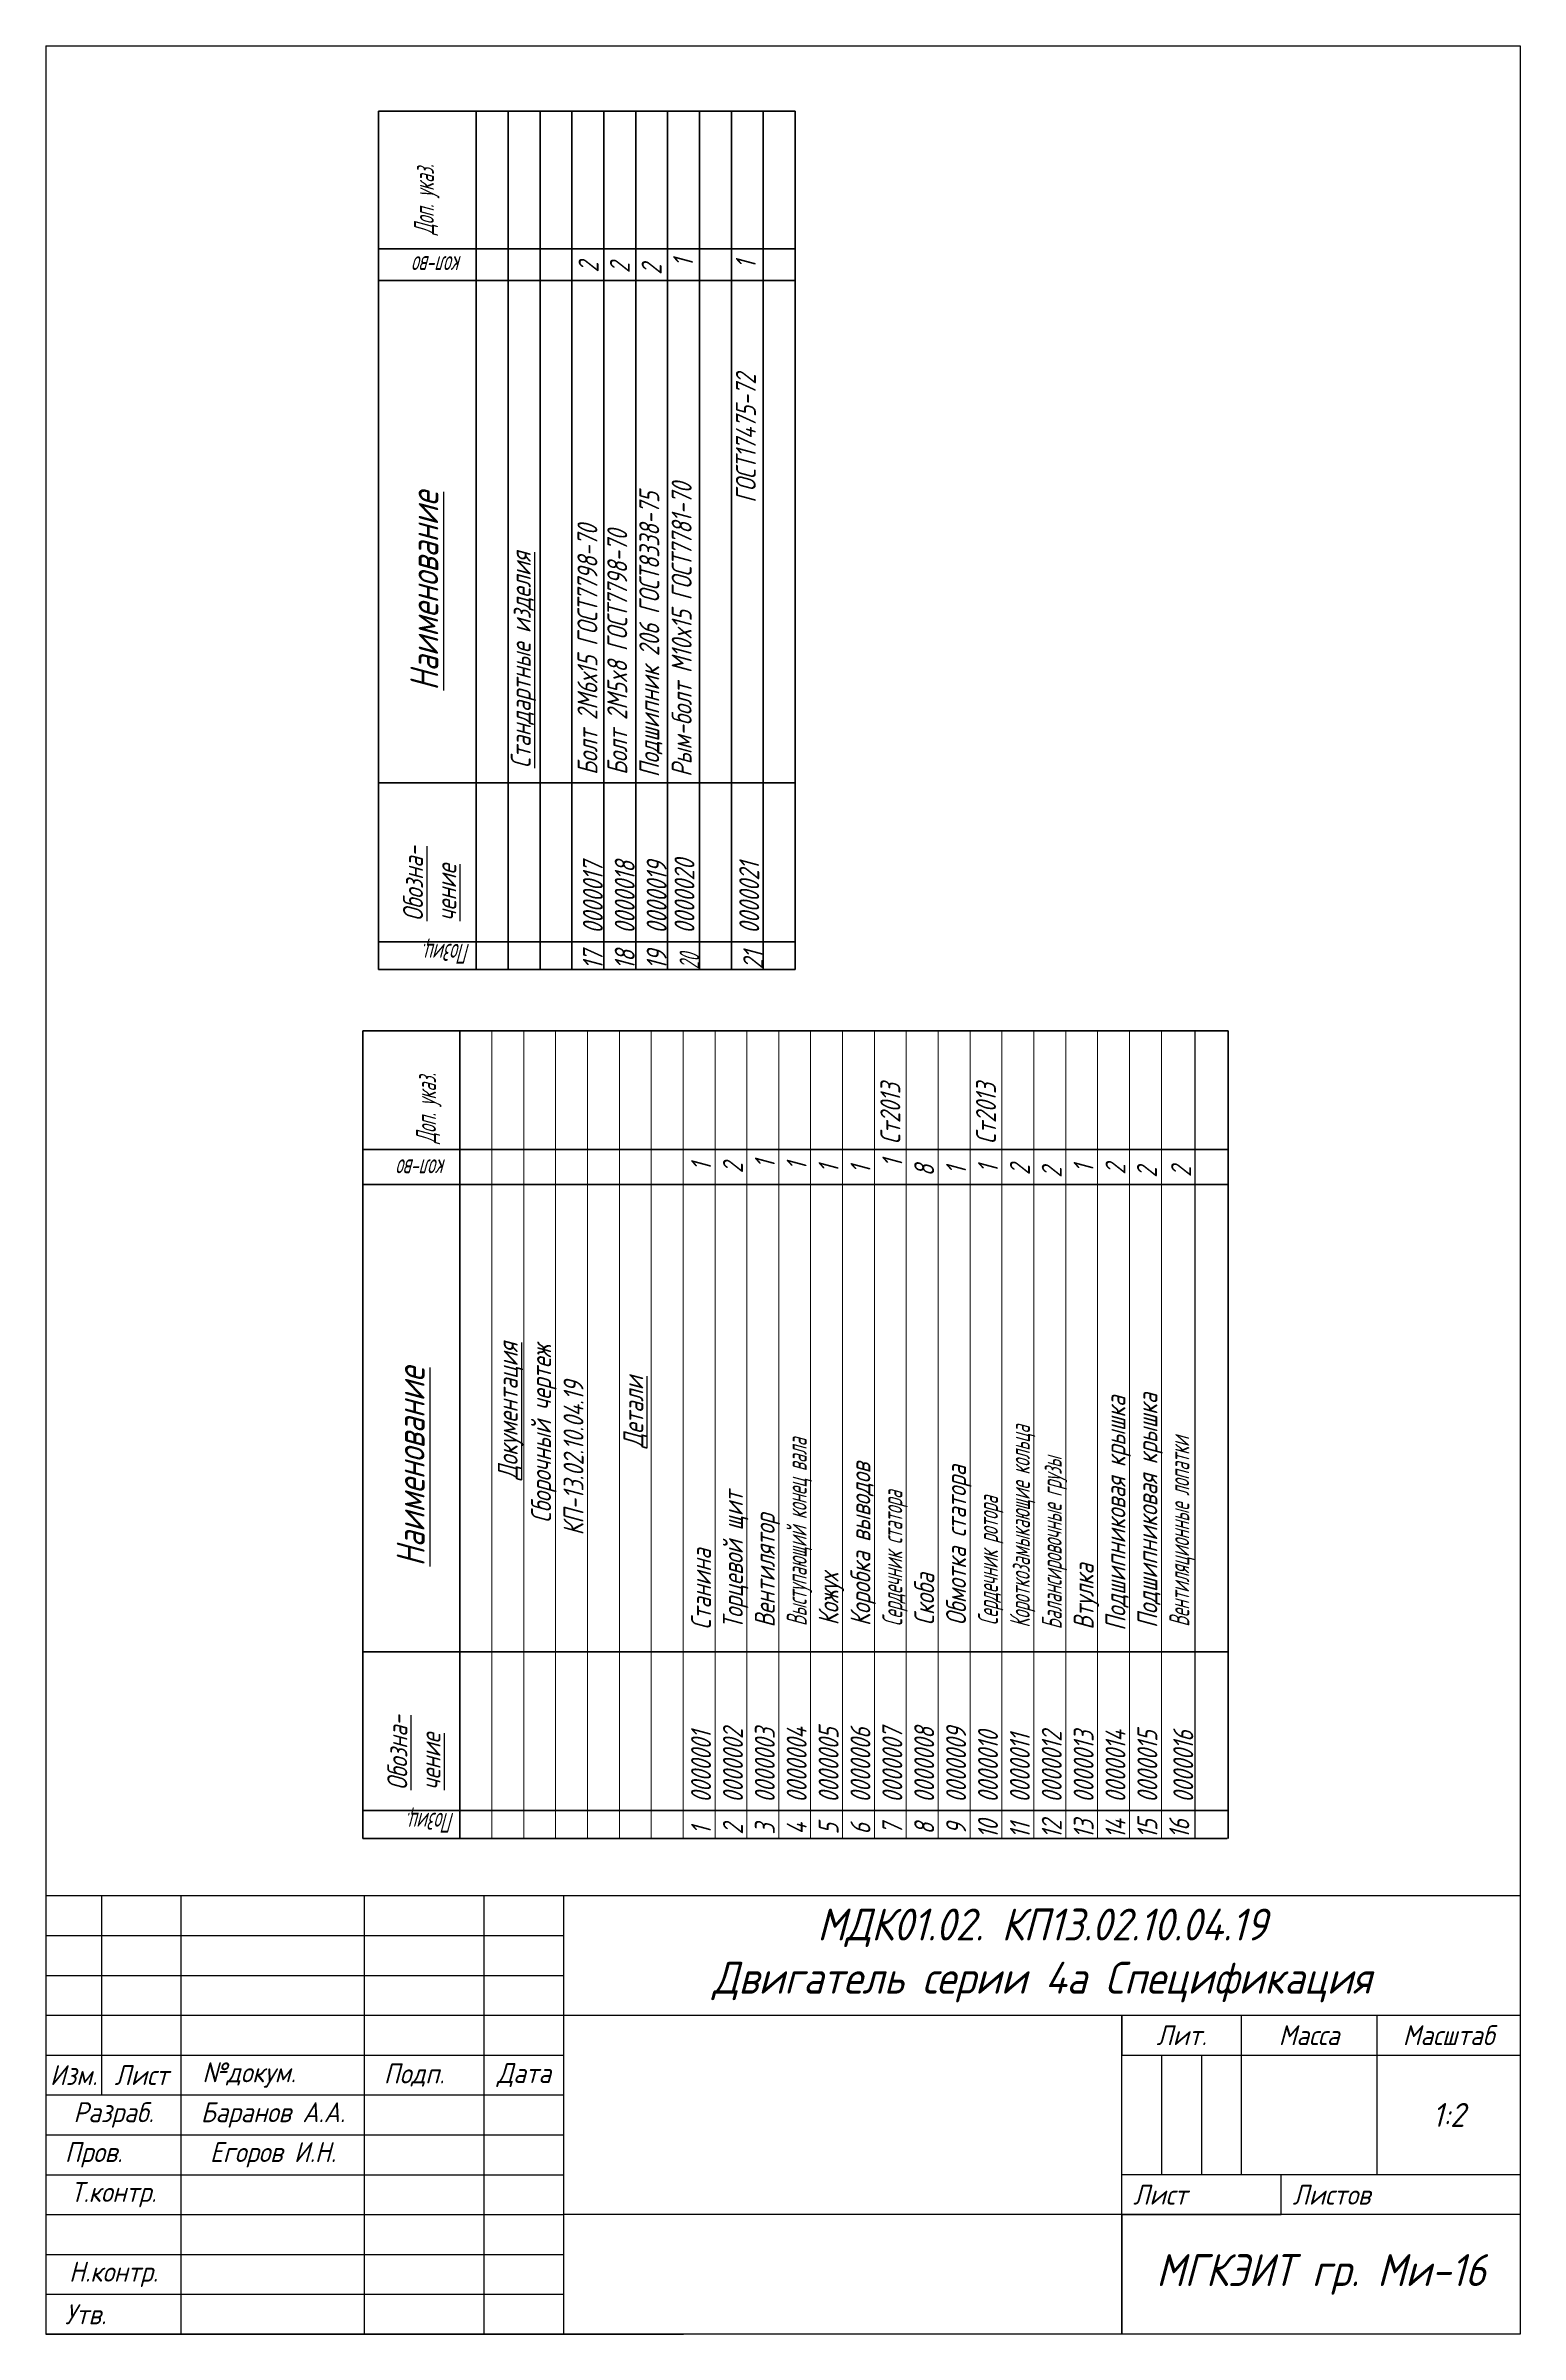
# Paper-space layout 'Лист1' of a CAD drawing. Header units: millimetres. Extents: x 16 to 201, y 0 to 287.
# The model-space entities are those that its viewports show. They can reach past a viewport. Long polylines and large blocks are cut down to what shows.
import ezdxf

# ---------------------------------------------------------------- set-up
doc = ezdxf.new("R2010")
doc.units = ezdxf.units.MM
doc.linetypes.add('K5LT_BASIC', pattern=[0])
doc.linetypes.add('K5LT_THIN', pattern=[0])
doc.styles.add('gensio', font='GENISO.ttf')
doc.styles.add('KDIMTEXTSTYLE', font='GOST_AU.SHX', dxfattribs={"width": 0.96, "oblique": 15, "height": 5})
doc.styles.add('KTEXTSTYLE', font='GOST_AU.SHX', dxfattribs={"width": 0.96, "height": 5})
doc.styles.get("Standard").update_dxf_attribs({"font": 'arial.ttf'})

msp = doc.modelspace()

# ---------------------------------------------------------------- linework, layer by layer
at = {"color": 5, "linetype": 'K5LT_BASIC', "lineweight": 60, "true_color": 0x0000ff}
for p, q in [((642.5, 129.21), (642.5, 346.06)), ((642.5, 346.06), (649.5, 346.06)), ((649.5, 346.06), (649.5, 128.96)), ((649.5, 346.06), (845.11, 346.06)), ((689.3, 346.06), (689.3, 128.96)), ((806.52, 346.06), (806.52, 129.21)), ((815.31, 346.06), (815.31, 128.96)), ((845.11, 346.06), (845.11, 128.96)), ((860.46, 237.61), (860.46, 342.11)), ((860.46, 342.11), (867.46, 342.11)), ((867.46, 342.11), (867.46, 237.61)), ((867.46, 342.11), (1075.77, 342.11)), ((907.26, 342.11), (907.26, 237.61)), ((1033.27, 342.11), (1033.27, 237.61)), ((1041.27, 342.11), (1041.27, 237.61)), ((1075.77, 342.11), (1075.77, 237.61)), ((642.5, 321.71), (845.11, 321.71)), ((642.5, 321.71), (642.5, 313.71)), ((860.46, 317.61), (1075.77, 317.61)), ((642.5, 313.71), (642.5, 305.71)), ((642.5, 305.71), (642.5, 297.71)), ((860.46, 309.61), (1075.77, 309.61)), ((860.46, 301.61), (1075.77, 301.61)), ((642.5, 297.71), (642.5, 289.71)), ((860.46, 293.61), (1075.77, 293.61)), ((642.5, 289.71), (642.5, 281.71)), ((642.5, 281.71), (642.5, 273.71)), ((860.46, 285.61), (1075.77, 285.61)), ((860.46, 277.61), (1075.77, 277.61)), ((642.5, 273.71), (642.5, 265.71)), ((642.5, 273.71), (642.5, 265.71)), ((642.5, 265.71), (642.5, 257.71)), ((860.46, 269.61), (1075.77, 269.61)), ((860.46, 261.61), (1075.77, 261.61)), ((642.5, 257.71), (642.5, 249.71)), ((860.46, 253.61), (1075.77, 253.61)), ((642.5, 249.71), (642.5, 241.71)), ((642.5, 241.71), (642.5, 233.71)), ((860.46, 245.61), (1075.77, 245.61)), ((860.46, 237.61), (1075.77, 237.61)), ((642.5, 233.71), (642.5, 225.71)), ((642.5, 233.71), (642.5, 225.71)), ((642.5, 225.71), (642.5, 217.71)), ((642.5, 217.71), (642.5, 209.71)), ((642.5, 209.71), (642.5, 201.71)), ((642.5, 201.71), (642.5, 193.71)), ((642.5, 193.71), (642.5, 185.71)), ((642.5, 185.71), (642.5, 177.71)), ((642.5, 177.71), (642.5, 169.71)), ((642.5, 169.71), (642.5, 161.71)), ((642.5, 128.96), (845.11, 128.96))]:
    msp.add_line(p, q, dxfattribs=at)
at = {"color": 7, "linetype": 'K5LT_THIN', "lineweight": 18}
for p, q in [((642.5, 313.71), (845.11, 313.71)), ((642.5, 305.71), (845.11, 305.71)), ((642.5, 297.71), (845.11, 297.71)), ((642.5, 289.71), (845.11, 289.71)), ((642.5, 281.71), (845.11, 281.71)), ((642.5, 273.71), (845.11, 273.71)), ((642.5, 265.71), (845.11, 265.71)), ((642.5, 265.71), (845.11, 265.71)), ((642.5, 257.71), (845.11, 257.71)), ((642.5, 249.71), (845.11, 249.71)), ((642.5, 241.71), (845.11, 241.71)), ((642.5, 233.71), (845.11, 233.71)), ((642.5, 225.71), (845.11, 225.71)), ((642.5, 225.71), (845.11, 225.71)), ((642.5, 217.71), (845.11, 217.71)), ((642.5, 209.71), (845.11, 209.71)), ((642.5, 201.71), (845.11, 201.71)), ((642.5, 193.71), (845.11, 193.71)), ((642.5, 185.71), (845.11, 185.71)), ((642.5, 177.71), (845.11, 177.71)), ((642.5, 169.71), (845.11, 169.71)), ((642.5, 161.71), (845.11, 161.71)), ((642.5, 153.71), (845.11, 153.71)), ((642.5, 145.71), (845.11, 145.71))]:
    msp.add_line(p, q, dxfattribs=at)
msp.add_line((642.5, 137.21), (845.11, 137.21))

# ---------------------------------------------------------------- texts
at = {"color": 7, "attachment_point": 1, "style": 'KTEXTSTYLE'}
for s, insert, char_height in [('{\\Q15;\\W0.965;\\LОбозна-\\Pчение}', (654.64, 339.93), 5), ('\\H3.5;\\W0.965;\\Q15;\\L\\Q15;\\H7.00;Наименование', (710.76, 337.59), 1), ('{\\Q15;\\W0.965;\\LОбозна-\\Pчение}', (872.6, 335.98), 5), ('\\H3.5;\\W0.965;\\Q15;\\L\\Q15;\\H7.00;Наименование', (930.43, 334.16), 1), ('{\\Q15;\\W0.715;Доп. указ.}', (1044.78, 333.24), 5), ('{\\Q15;\\W0.715;Доп. указ.}', (816.87, 332.71), 5), ('\\H3.5;\\W0.965;\\Q15;\\L\\Q15;\\H5.00;Документация', (732.5, 312.21), 1), ('{\\H5x;\\Q15;\\W0.965;Сборочный чертеж}', (721.67, 303.84), 1), ('{\\H5x;\\Q15;\\W0.965;КП-13.02.10.04.19}', (718.53, 295.71), 1), ('\\H3.5;\\W0.965;\\Q15;\\Q15;\\H5.00;17', (860.46, 290.86), 1), ('\\H3.5;\\W0.965;\\Q15;\\Q15;\\H5.00;0000017', (869.46, 290.86), 1), ('\\H3.5;\\W0.965;\\Q15;\\Q15;\\H5.00;2', (1035.29, 291.94), 1), ('\\H3.5;\\W0.965;\\Q15;\\Q15;\\H5.00;18', (860.46, 282.86), 1), ('{\\H5x;\\Q15;\\W0.965;0000018}', (869.46, 282.86), 1), ('\\H3.5;\\W0.965;\\Q15;\\Q15;\\H5.00;2', (1035.13, 284.09), 1), ('\\H3.5;\\W0.965;\\Q15;\\L\\Q15;\\H5.00;Детали', (740.5, 280.71), 1), ('\\H3.5;\\W0.965;\\Q15;\\Q15;\\H5.00;2', (1034.73, 276.12), 1), ('\\H3.5;\\W0.965;\\Q15;\\Q15;\\H5.00;19', (860.46, 274.86), 1), ('\\H3.5;\\W0.965;\\Q15;\\Q15;\\H5.00;0000019', (869.46, 274.86), 1), ('\\H3.5;\\W0.965;\\Q15;\\Q15;\\W0.715;\\H5.00;20', (860.46, 266.61), 1), ('\\H3.5;\\W0.965;\\Q15;\\Q15;\\H5.00;0000020', (869.46, 267.86), 1), ('\\H3.5;\\W0.965;\\Q15;\\Q15;\\H5.00;1', (1036.72, 268.23), 1), ('\\H3.5;\\W0.965;\\Q15;\\Q15;\\H5.00;1', (643.5, 263.71), 1), ('\\H3.5;\\W0.965;\\Q15;\\Q15;\\H5.00;0000001', (651.5, 263.71), 1), ('\\H3.5;\\W0.965;\\Q15;\\Q15;\\H5.00;Станина', (694.87, 263.71), 1), ('\\H3.5;\\W0.965;\\Q15;\\Q15;\\H5.00;1', (809.98, 263.71), 1), ('\\H3.5;\\W0.965;\\Q15;\\Q15;\\H5.00;2', (643.5, 255.71), 1), ('\\H3.5;\\W0.965;\\Q15;\\Q15;\\H5.00;0000002', (651.5, 255.71), 1), ('\\H3.5;\\W0.965;\\Q15;\\Q15;\\H5.00;Торцевой щит', (695.04, 255.71), 1), ('\\H3.5;\\W0.965;\\Q15;\\Q15;\\H5.00;2', (809.35, 255.71), 1), ('\\H3.5;\\W0.965;\\Q15;\\Q15;\\H5.00;3', (643.5, 247.71), 1), ('\\H3.5;\\W0.965;\\Q15;\\Q15;\\H5.00;0000003', (651.5, 247.71), 1), ('\\H3.5;\\W0.965;\\Q15;\\Q15;\\H5.00;Вентилятор', (695.46, 247.71), 1), ('\\H3.5;\\W0.965;\\Q15;\\Q15;\\H5.00;1', (810.63, 247.71), 1), ('\\H3.5;\\W0.965;\\Q15;\\Q15;\\H5.00;21', (860.46, 250.61), 1), ('\\H3.5;\\W0.965;\\Q15;\\Q15;\\H5.00;0000021', (869.46, 251.62), 1), ('\\H3.5;\\W0.965;\\Q15;\\Q15;\\H5.00;1', (1036.25, 252.47), 1), ('\\H3.5;\\W0.965;\\Q15;\\Q15;\\H5.00;4', (643.5, 239.71), 1), ('\\H3.5;\\W0.965;\\Q15;\\Q15;\\H5.00;0000004', (651.5, 239.71), 1), ('\\H3.5;\\W0.965;\\Q15;\\Q15;\\W0.715;\\H5.00;Выступающий конец вала', (695.8, 239.71), 1), ('\\H3.5;\\W0.965;\\Q15;\\Q15;\\H5.00;1', (810.1, 239.71), 1), ('\\H3.5;\\W0.965;\\Q15;\\Q15;\\H5.00;5', (643.5, 231.71), 1), ('\\H3.5;\\W0.965;\\Q15;\\Q15;\\H5.00;0000005', (651.5, 231.71), 1), ('\\H3.5;\\W0.965;\\Q15;\\Q15;\\H5.00;Кожух', (695.97, 231.71), 1), ('\\H3.5;\\W0.965;\\Q15;\\Q15;\\H5.00;1', (809.45, 231.71), 1), ('\\H3.5;\\W0.965;\\Q15;\\Q15;\\H5.00;6', (643.5, 223.71), 1), ('\\H3.5;\\W0.965;\\Q15;\\Q15;\\H5.00;0000006', (651.5, 223.71), 1), ('\\H3.5;\\W0.965;\\Q15;\\Q15;\\H5.00;Коробка выводов', (695.79, 223.71), 1), ('\\H3.5;\\W0.965;\\Q15;\\Q15;\\H5.00;1', (809.26, 223.71), 1), ('\\H3.5;\\W0.965;\\Q15;\\Q15;\\H5.00;7', (643.5, 215.71), 1), ('\\H3.5;\\W0.965;\\Q15;\\Q15;\\H5.00;0000007', (651.5, 215.71), 1), ('\\H3.5;\\W0.965;\\Q15;\\Q15;\\W0.715;\\H5.00;Сердечник статора ', (695.71, 215.71), 1), ('\\H3.5;\\W0.965;\\Q15;\\Q15;\\H5.00;1', (810.84, 215.71), 1), ('\\H3.5;\\W0.965;\\Q15;\\Q15;\\H5.00;Ст2013', (816.64, 216.21), 1), ('\\H3.5;\\W0.965;\\Q15;\\Q15;\\H5.00;8', (643.5, 207.71), 1), ('\\H3.5;\\W0.965;\\Q15;\\Q15;\\H5.00;0000008', (651.5, 207.71), 1), ('\\H3.5;\\W0.965;\\Q15;\\Q15;\\H5.00;Скоба', (695.96, 207.71), 1), ('\\H3.5;\\W0.965;\\Q15;\\Q15;\\H5.00;8', (808.59, 207.71), 1), ('\\H3.5;\\W0.965;\\Q15;\\Q15;\\H5.00;9', (643.5, 199.71), 1), ('\\H3.5;\\W0.965;\\Q15;\\Q15;\\H5.00;0000009', (651.5, 199.71), 1), ('\\H3.5;\\W0.965;\\Q15;\\Q15;\\H5.00;Обмотка статора', (695.96, 199.71), 1), ('\\H3.5;\\W0.965;\\Q15;\\Q15;\\H5.00;1', (809.06, 199.71), 1), ('\\H3.5;\\W0.965;\\Q15;\\Q15;\\H5.00;10', (642.5, 191.71), 1), ('\\H3.5;\\W0.965;\\Q15;\\Q15;\\H5.00;0000010', (651.5, 191.71), 1), ('\\H3.5;\\W0.965;\\Q15;\\Q15;\\W0.715;\\H5.00;Сердечник ротора ', (695.96, 191.71), 1), ('\\H3.5;\\W0.965;\\Q15;\\Q15;\\H5.00;1', (809.44, 191.71), 1), ('\\H3.5;\\W0.965;\\Q15;\\Q15;\\H5.00;Ст2013', (816.68, 192.21), 1), ('\\H3.5;\\W0.965;\\Q15;\\Q15;\\H5.00;11', (642.5, 183.71), 1), ('\\H3.5;\\W0.965;\\Q15;\\Q15;\\H5.00;0000011', (651.5, 183.71), 1), ('\\H3.5;\\W0.965;\\Q15;\\Q15;\\W0.715;\\H5.00;Короткозамыкающие кольца', (695.4, 183.71), 1), ('\\H3.5;\\W0.965;\\Q15;\\Q15;\\H5.00;2', (808.88, 183.71), 1), ('\\H3.5;\\W0.965;\\Q15;\\Q15;\\H5.00;12', (642.5, 175.71), 1), ('\\H3.5;\\W0.965;\\Q15;\\Q15;\\H5.00;0000012', (651.5, 175.71), 1), ('\\H3.5;\\W0.965;\\Q15;\\Q15;\\W0.715;\\H5.00;Балансировочные грузы', (694.97, 175.71), 1), ('\\H3.5;\\W0.965;\\Q15;\\Q15;\\H5.00;2', (808.23, 175.71), 1), ('\\H3.5;\\W0.965;\\Q15;\\Q15;\\H5.00;13', (642.5, 167.71), 1), ('\\H3.5;\\W0.965;\\Q15;\\Q15;\\H5.00;0000013', (651.5, 167.71), 1), ('\\H3.5;\\W0.965;\\Q15;\\Q15;\\H5.00;Втулка', (694.88, 167.71), 1), ('\\H3.5;\\W0.965;\\Q15;\\Q15;\\H5.00;1', (809.51, 167.71), 1), ('\\H3.5;\\W0.965;\\Q15;\\Q15;\\H5.00;14', (642.5, 159.71), 1), ('\\H3.5;\\W0.965;\\Q15;\\Q15;\\H5.00;0000014', (651.5, 159.71), 1), ('\\H3.5;\\W0.965;\\Q15;\\Q15;\\H5.00;Подшипниковая крышка', (694.62, 159.71), 1), ('\\H3.5;\\W0.965;\\Q15;\\Q15;\\H5.00;2', (809.03, 159.71), 1), ('\\H3.5;\\W0.965;\\Q15;\\Q15;\\H5.00;15', (642.5, 151.71), 1), ('\\H3.5;\\W0.965;\\Q15;\\Q15;\\H5.00;0000015', (651.5, 151.71), 1), ('\\H3.5;\\W0.965;\\Q15;\\Q15;\\H5.00;Подшипниковая крышка', (695.32, 151.71), 1), ('\\H3.5;\\W0.965;\\Q15;\\Q15;\\H5.00;2', (808.25, 151.83), 1), ('\\H3.5;\\W0.965;\\Q15;\\Q15;\\H5.00;16', (642.5, 143.71), 1), ('\\H3.5;\\W0.965;\\Q15;\\Q15;\\W0.715;\\H5.00;Вентиляционные лопатки', (695.62, 143.71), 1), ('\\H3.5;\\W0.965;\\Q15;\\Q15;\\H5.00;0000016', (651.5, 142.71), 1), ('\\H3.5;\\W0.965;\\Q15;\\Q15;\\H5.00;2', (808.45, 143.25), 1)]:
    msp.add_mtext(s, dxfattribs=dict(at, insert=insert, char_height=char_height))
at = {"color": 7, "char_height": 1, "attachment_point": 1, "rotation": 90, "style": 'KTEXTSTYLE'}
for s, insert in [('\\H3.5;\\W0.965;\\Q15;\\Q15;\\W0.715;\\H5.00;Позиц.', (643.98, 323.05)), ('\\H3.5;\\W0.965;\\Q15;\\Q15;\\W0.715;\\H5.00;кол-во', (807.89, 325.18)), ('\\H3.5;\\W0.965;\\Q15;\\Q15;\\W0.715;\\H5.00;кол-во', (1034.42, 321.23)), ('\\H3.5;\\W0.965;\\Q15;\\Q15;\\W0.715;\\H5.00;Позиц.', (861.94, 319.1))]:
    msp.add_mtext(s, dxfattribs=dict(at, insert=insert))
at = {"char_height": 5, "attachment_point": 1, "style": 'KDIMTEXTSTYLE'}
for s, width, insert in [('{\\LСтандартные изделия}', 117.2278, (910.97, 308.95)), ('Болт 2М6х15 ГОСТ7798-70', 117.2278, (909.27, 292.22)), ('Болт 2М5x8 ГОСТ7798-70', 117.2278, (909.28, 284.74)), ('Подшипник 206 ГОСТ8338-75', 117.2278, (908.69, 276.7)), ('Рым-болт М10x15 ГОСТ7781-70', 123.7232, (908.79, 268.57)), ('\\pi73.27192;ГОСТ17475-72', 126.0136, (904.26, 252.46))]:
    msp.add_mtext_dynamic_manual_height_columns(s, width=width, gutter_width=12.5, heights=[0], dxfattribs=dict(at, insert=insert))

psp = doc.layouts.new('Лист1')

# ---------------------------------------------------------------- linework, layer by layer
for p, q in [((15.77, 287.31), (15.77, 55.31)), ((15.77, 287.31), (200.77, 287.31)), ((200.77, 287.31), (200.77, 55.31)), ((15.77, 55.31), (200.77, 55.31)), ((15.77, 55.31), (15.77, 50.31)), ((15.77, 55.31), (22.77, 55.31)), ((22.77, 55.31), (22.77, 30.31)), ((32.77, 0.31), (32.77, 55.31)), ((55.77, 0.31), (55.77, 55.31)), ((70.77, 0.31), (70.77, 55.31)), ((80.77, 0.31), (80.77, 55.31)), ((200.77, 55.31), (200.77, 0.31)), ((15.77, 50.31), (15.77, 45.31)), ((15.77, 50.31), (80.77, 50.31)), ((15.77, 45.31), (15.77, 40.31)), ((15.77, 45.31), (80.77, 45.31)), ((15.77, 40.31), (15.77, 35.31)), ((15.77, 40.31), (85.77, 40.31)), ((85.77, 40.31), (200.77, 40.31)), ((150.77, 0.31), (150.77, 40.31)), ((150.77, 40.31), (165.77, 40.31)), ((150.77, 40.31), (150.77, 35.31)), ((150.77, 40.31), (165.77, 40.31)), ((165.77, 40.31), (182.77, 40.31)), ((165.77, 40.31), (182.77, 40.31)), ((165.77, 40.31), (165.77, 20.31)), ((182.77, 40.31), (200.77, 40.31)), ((182.77, 40.31), (200.77, 40.31)), ((182.77, 40.31), (182.77, 20.31)), ((200.77, 40.31), (200.77, 20.31)), ((15.77, 35.31), (15.77, 30.31)), ((15.77, 35.31), (80.77, 35.31)), ((150.77, 35.31), (200.77, 35.31)), ((150.77, 35.31), (155.77, 35.31)), ((155.77, 35.31), (160.77, 35.31)), ((155.77, 35.31), (155.77, 20.31)), ((160.77, 35.31), (165.77, 35.31)), ((160.77, 35.31), (160.77, 20.31)), ((15.77, 30.31), (15.77, 25.31)), ((15.77, 30.31), (80.77, 30.31)), ((15.77, 25.31), (15.77, 20.31)), ((15.77, 25.31), (80.77, 25.31)), ((15.77, 20.31), (15.77, 15.31)), ((15.77, 20.31), (80.77, 20.31)), ((200.77, 20.31), (150.77, 20.31)), ((170.77, 15.31), (170.77, 20.31)), ((200.77, 20.31), (200.77, 15.31)), ((15.77, 15.31), (15.77, 10.31)), ((15.77, 15.31), (80.77, 15.31)), ((150.77, 15.31), (80.77, 15.31)), ((200.77, 15.31), (150.77, 15.31)), ((150.77, 15.31), (150.77, 0.31)), ((150.77, 15.31), (170.77, 15.31)), ((15.77, 10.31), (15.77, 5.31)), ((15.77, 10.31), (80.77, 10.31)), ((15.77, 5.31), (15.77, 0.31)), ((15.77, 5.31), (80.77, 5.31)), ((200.77, 0.31), (15.77, 0.31)), ((15.77, 0.31), (32.77, 0.31)), ((32.77, 0.31), (55.77, 0.31)), ((55.77, 0.31), (70.77, 0.31)), ((70.77, 0.31), (85.77, 0.31)), ((85.77, 0.31), (95.77, 0.31)), ((200.77, 0.31), (150.77, 0.31))]:
    psp.add_line(p, q)

# ---------------------------------------------------------------- texts
at = {"style": 'gensio'}
for s, width, insert, char_height, attachment_point in [('{\\fGENISO|b1|i1|c204|p2;МДК01.02. КП13.02.10.04.19\\PДвигатель серии 4а Спецификация}', 120, (140.77, 47.81), 4, 5), ('{\\fGENISO|b1|i1|c204|p2;Лит.}', 15, (158.27, 37.81), 2.5, 5), ('{\\fGENISO|b1|i1|c204|p2;Масса}', 17, (174.27, 37.81), 2.5, 5), ('{\\fGENISO|b1|i1|c204|p2;Масштаб}', 18, (191.77, 37.81), 2.5, 5), ('{\\fGENISO|b1|i1|c204|p2;Лист}', 10, (27.77, 32.81), 2.5, 5), ('{\\fGENISO|b1|i1|c204|p2;№докум.}', 20.0407, (41.27, 32.81), 2.5, 5), ('{\\fGENISO|b1|i1|c204|p2; Подп.}', 13.6626, (61.27, 32.81), 2.5, 5), ('{\\fGENISO|b1|i1|c204|p2;Дата}', 10, (75.77, 32.81), 2.5, 5), ('{\\fGENISO|b1|i1|c204|p2;Разраб.}', 17, (24.27, 27.81), 2.5, 5), ('{\\fGENISO|b1|i1|c204|p2;Баранов А.А.}', 23, (44.27, 27.81), 2.5, 5), ('{\\fGENISO|b1|i1|c204|p2;1:2}', 18, (191.77, 27.81), 3, 5), ('{\\fGENISO|b1|i1|c204|p2;Пров.}', 17, (21.77, 22.81), 2.5, 5), ('{\\fGENISO|b1|i1|c204|p2;Егоров И.Н.}', 23, (44.27, 22.81), 2.5, 5), ('{\\fGENISO|b1|i1|c204|p2;Т.контр.}', 17, (24.27, 17.81), 2.5, 5), ('{\\fGENISO|b1|i1|c204|p2; Лист}', 20, (150.77, 17.81), 2.5, 4), ('{\\fGENISO|b1|i1|c204|p2; Листов}', 30, (170.77, 17.81), 2.5, 4), ('{\\fGENISO|b1|i1|c204|p2;Н.контр.}', 17, (24.27, 7.81), 2.5, 5), ('{\\fGENISO|b1|i1|c204|p2;МГКЭИТ гр. Ми-16}', 50, (175.77, 7.81), 4, 5), ('{\\fGENISO|b1|i1|c204|p2;Утв.}', 17, (20.77, 2.81), 2.5, 5)]:
    psp.add_mtext_dynamic_manual_height_columns(s, width=width, gutter_width=12.5, heights=[0], dxfattribs=dict(at, insert=insert, char_height=char_height, attachment_point=attachment_point))
at = {"insert": (19.27, 32.81), "char_height": 2.5, "attachment_point": 5}
psp.add_mtext_dynamic_manual_height_columns('{\\fGENISO|b1|i1|c204|p2;Изм.}', width=7, gutter_width=12.5, heights=[0], dxfattribs=at)

# ---------------------------------------------------------------- viewports
at = {"layer": '0', "view_target_point": (852.24, 237.51), "view_twist_angle": 90}
psp.add_viewport(center=(108.27, 171.31), size=(185, 232), view_center_point=(-3.13, 7.94), view_height=464, dxfattribs=at)

doc.saveas('drawing.dxf')
